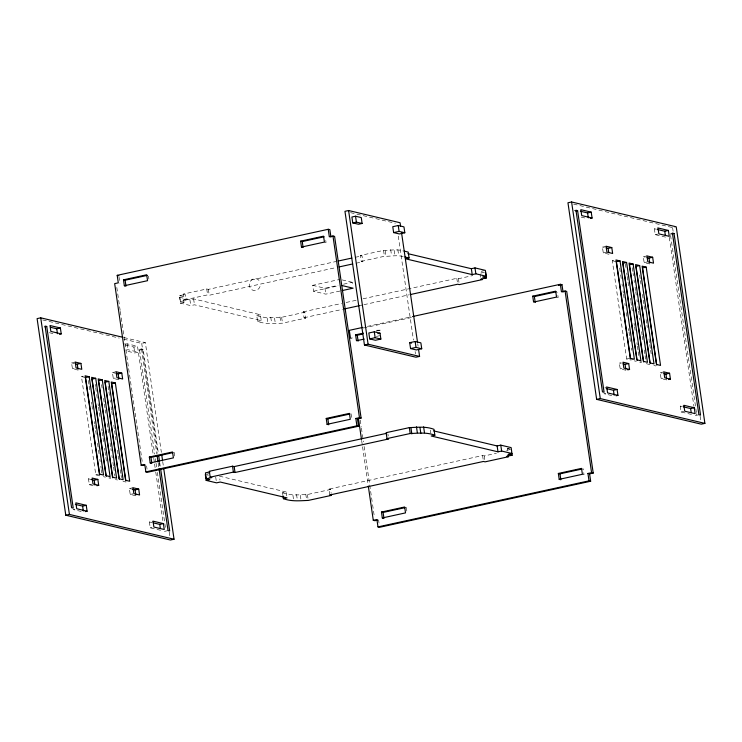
<?xml version="1.0" encoding="UTF-8"?>
<svg xmlns="http://www.w3.org/2000/svg" width="742" height="742" viewBox="0 0 742 742"><rect width="100%" height="100%" fill="white"/><g stroke="black" fill="none" stroke-linecap="round" stroke-linejoin="round"><path stroke-width="0.56" stroke-dasharray="3.71 2.78" d="M183.552 294.036L185.185 294.426L186.047 300.325L184.415 299.935L183.552 294.036L206.749 288.972L208.381 289.361L336.015 261.509M360.362 255.452L361.994 255.842L362.857 261.74L361.224 261.351L360.362 255.452L383.558 250.388C390.042 250.536 396.553 248.876 403.017 250.852M179.657 295.631L183.163 296.466L184.016 302.356L180.519 301.53L179.657 295.631L185.185 294.426M355.223 257.316L361.994 255.842M574.141 210.626L575.959 210.227M179.518 297.254L189.906 299.722L193.606 298.905L260.386 314.747L261.249 320.637L194.469 304.804L190.759 305.611L180.38 303.153L179.518 297.254L183.163 296.466M184.415 299.935L207.602 294.871L209.244 295.26L335.746 267.658M361.224 261.351L384.421 256.287C390.904 256.435 397.406 254.766 403.88 256.741M180.519 301.53L186.047 300.325M356.077 263.215L362.857 261.74M180.38 303.153L184.016 302.356M340.003 291.04L325.812 294.138L313.551 291.235L312.688 285.336L339.975 279.382M312.688 285.336L324.95 288.239L338.046 285.382M343.509 284.195L352.237 282.285L352.812 286.217M313.551 291.235L338.658 285.753M125.333 344.214L127.151 343.815L137.53 346.282L153.575 457.128M305.695 318.132L304.053 317.743L303.19 311.844L304.832 312.234L305.695 318.132L282.498 323.187C274.188 323.484 265.877 324.477 257.604 321.434L256.741 315.536L260.386 314.747M665.611 237.125L655.232 234.667L654.37 228.768L658.006 227.97M123.719 339.159L141.722 343.425L145.358 342.637L161.366 452.36M573.585 204.106L672.586 227.581L675.313 226.987M125.584 345.104L133.894 347.07L137.53 346.282M256.741 315.536C265.024 318.587 273.334 317.585 281.635 317.298L304.832 312.234M484.461 270.57L481.734 271.164L482.022 273.13M126.186 350.113L128.004 349.714L138.392 352.181L134.747 352.969L126.446 351.003M257.604 321.434L261.249 320.637M655.232 234.667L657.959 234.073M303.19 311.844L341.598 303.459M346.115 302.476L356.281 300.26M363.061 298.785L456.812 278.324L458.445 278.714L472.802 275.579M484.405 272.305L480.009 273.26L481.641 273.65M78.151 370.11L72.428 368.746L71.566 362.847L75.202 362.059M609.006 254.265L603.283 252.901L602.421 247.012L606.066 246.214M143.178 349.324L141.546 348.944L137.91 349.732L139.542 350.122L143.178 349.324L158.352 453.288M670.582 233.498L672.41 233.099M670.406 234.277L672.224 233.878M304.053 317.743L342.461 309.358M359.406 305.667L362.792 304.925M363.923 304.674L409.102 294.815M72.428 368.746L74.246 368.357M603.283 252.901L606.928 252.113M99.882 475.854L95.801 474.88L81.462 376.584L83.28 376.185M633.473 359.416L630.746 360.009L626.656 359.035L612.317 260.739L615.044 260.145M119.017 379.793L113.294 378.439L112.432 372.54L116.077 371.751M649.871 263.957L644.149 262.594L643.295 256.695L646.931 255.907M113.294 378.439L115.112 378.04M644.149 262.594L646.885 262M367.373 326.406L411.383 316.797M363.367 328.02L411.893 317.437M376.593 330.255L380.433 330.162L380.72 332.138M376.018 331.127L380.433 330.162M349.324 338.834L352.042 338.241L351.578 335.022M376.352 336.423L379.663 335.699M95.801 474.88L98.528 474.286M626.656 359.035L630.301 358.247M93.158 485.639L89.346 484.739L88.484 478.84L91.22 478.247M625.923 370.249L620.21 368.895L619.347 362.996L621.165 362.597M110.697 477.588L108.879 477.978L112.96 478.952M641.552 361.744L639.734 362.142L643.824 363.107M89.346 484.739L92.073 484.146M620.21 368.895L622.028 368.496M135.934 495.786L130.212 494.432L129.358 488.533L132.994 487.735M666.798 379.941L661.076 378.587L660.213 372.688L663.849 371.89M207.12 474.092L208.947 473.693M604.897 387.398L606.715 387.009M130.212 494.432L132.948 493.838M661.076 378.587L662.894 378.188M74.896 509.142L73.078 509.541L81.388 511.507M605.76 393.297L603.942 393.696L607.049 394.438M160.624 530.298L150.236 527.84L149.383 521.941L153.019 521.144M282.813 494.738L282.526 492.771L286.171 491.974L286.746 495.906M691.479 414.453L681.1 411.995L680.238 406.097L683.874 405.299M282.526 492.771C290.808 495.814 299.119 494.821 307.42 494.524L330.617 489.46L331.192 493.393M507.806 450.366L507.519 448.4L510.246 447.806M150.236 527.84L152.054 527.441M681.1 411.995L683.827 411.393M329.838 494.97L328.975 489.08L482.597 455.551L484.229 455.94L496.379 453.288M510.19 449.531L505.794 450.496L507.426 450.876M168.044 530.595L164.409 531.383L166.041 531.773M698.908 414.75L695.263 415.539L696.905 415.928L696.571 413.646M654.37 228.768L656.447 229.259M581.181 217.109L587.414 218.584M602.421 247.012L604.331 247.457M643.295 256.695L645.197 257.149M612.317 260.739L616.407 261.713M350.549 212.648L395.328 223.268M324.421 242.068L326.053 242.458L325.488 238.516M556.537 297.078L558.179 297.459L557.455 292.543M342.21 279.91L352.237 282.285M634.215 360.835L636.265 361.317M646.273 363.691L650.363 364.656M653.832 365.481L655.882 365.964M619.347 362.996L621.249 363.45M660.213 372.688L662.124 373.143M680.238 406.097L682.315 406.588M608.088 394.679L612.243 395.662M123.988 337.564L145.358 342.637M42.721 319.95L119.221 338.092M49.287 332.704L55.511 334.178M507.519 448.4L510.348 449.068M582.396 474.286L584.028 474.676L583.166 468.777M71.566 362.847L74.423 363.534M112.432 372.54L115.298 373.217M81.462 376.584L85.543 377.557M328.975 489.08L330.617 489.46M286.171 491.974L219.391 476.141L219.966 480.074M206.341 474.732L208.419 475.223M103.361 476.67L105.401 477.162M115.418 479.536L117.459 480.018M122.977 481.326L126.038 482.05M88.484 478.84L91.349 479.517M129.358 488.533L131.26 488.987M149.383 521.941L152.49 522.674M672.586 227.581L673.244 232.153M700.096 416.179L700.763 420.751M670.573 235.418L696.404 412.506M669.265 237.319L693.937 406.403M639.641 274.948L640.309 279.521M640.476 280.662L640.977 284.084M642.479 294.379L643.147 298.943M643.314 300.093L643.982 304.665M644.139 305.806L644.64 309.238M646.143 319.524L646.811 324.096M646.978 325.237L647.312 327.519M648.981 338.955L649.649 343.527M649.816 344.668L650.484 349.241M650.651 350.382L651.151 353.813M632.267 267.677L632.935 272.249M633.102 273.39L633.436 275.681M634.104 280.253L634.438 282.535M635.106 287.108L635.606 290.539M635.773 291.68L636.274 295.112M636.942 299.685L637.276 301.966M637.934 306.539L638.435 309.97M638.602 311.111L639.437 316.825M639.604 317.966L639.938 320.256M640.606 324.829L640.94 327.111M641.607 331.683L642.108 335.115M642.275 336.256L642.776 339.688M644.279 349.974L644.946 354.546M645.104 355.687L645.605 359.119M625.395 263.846L626.062 268.418M626.73 272.982L627.064 275.273M627.231 276.414L627.899 280.986M628.066 282.127L628.901 287.85M630.403 298.136L630.737 300.417M630.904 301.558L631.563 306.131M631.73 307.271L632.564 312.994M634.067 323.28L634.401 325.562M634.568 326.703L635.402 332.425M636.905 342.711L637.239 344.993M637.406 346.134L638.074 350.706M638.241 351.856L639.066 357.57M619.691 268.01L620.525 273.724M620.692 274.865L621.36 279.437M622.028 284.01L622.362 286.291M623.03 290.864L623.363 293.155M623.53 294.296L624.198 298.868M624.857 303.441L625.191 305.723M626.192 312.586L627.027 318.299M628.53 328.585L628.864 330.867M629.031 332.017L629.698 336.59M629.865 337.731L630.7 343.444M631.368 348.017L631.702 350.298M480.148 274.243L480.575 277.193M458.445 278.714L459.02 282.646M484.229 455.94L484.804 459.873M456.812 278.324L457.526 283.24M482.597 455.551L483.311 460.467M417.755 343.852L418.089 346.134M430.36 430.1L430.787 433.05M398.278 236.095L413.452 340.077M415.112 351.504L415.446 353.786M397.833 249.618L398.695 255.517M394.188 250.406L395.05 256.305M390.691 249.581L391.544 255.48M385.191 250.777L386.053 256.676M383.558 250.388L384.421 256.287M406.291 507.38L406.866 511.312M387.927 434.051L388.214 436.018M378.55 519.91L379.004 523.073M360.26 420.157L361.261 427.012M361.428 428.153L363.422 441.861M364.09 446.434L372.428 503.558M372.595 504.708L374.256 516.135M361.623 440.331L368.125 484.897M351.049 413.767L351.912 419.666M324.95 288.239L325.812 294.138M281.635 317.298L282.498 323.187M307.42 494.524L308.282 500.423M280.003 316.908L280.856 322.807M305.787 494.135L306.502 499.051M274.54 318.095L275.393 323.994M300.325 495.331L301.039 500.247M270.765 317.205L271.628 323.104M296.55 494.432L297.273 499.347M267.129 318.003L267.992 323.892M292.914 495.229L293.489 499.162M208.381 289.361L209.244 295.26M206.749 288.972L207.602 294.871M193.606 298.905L194.469 304.804M189.906 299.722L190.759 305.611M215.69 476.948L216.256 480.881M148.465 276.135L148.892 279.103M174.175 452.37L175.029 458.268M162.702 461.505L163.37 466.078M159.678 462.433L160.346 467.006M141.722 343.425L157.731 453.149M159.066 462.294L159.901 468.007M169.232 532.014L170.233 538.877M141.546 348.944L156.877 454.048M158.213 463.184L158.881 467.757M139.542 350.122L154.707 454.085M155.375 458.658L155.876 462.08M156.043 463.221L156.71 467.794M157.378 472.366L165.707 529.491M153.742 458.268L154.41 462.841M154.577 463.982L155.579 470.836M155.746 471.977L163.073 522.247M133.894 347.07L134.747 352.969M118.989 276.794L119.926 283.231M146.582 465.957L147.046 469.111M127.151 343.815L128.004 349.714M116.809 287.451L120.139 310.304M120.306 311.445L121.976 322.872M122.142 324.013L126.641 354.862M126.808 356.002L128.477 367.429M128.635 368.57L133.143 399.419M133.31 400.569L134.97 411.995M135.137 413.136L136.806 424.563M136.973 425.704L141.472 456.553M141.639 457.693L142.473 463.407M108.119 386.22L108.786 390.784M108.953 391.934L109.454 395.356M110.113 399.929L110.447 402.22M111.114 406.792L111.615 410.215M111.782 411.365L112.283 414.787M113.786 425.073L114.454 429.646M114.62 430.796L115.288 435.368M115.455 436.509L115.956 439.932M117.449 450.227L118.117 454.79M118.284 455.94L118.785 459.363M120.287 469.658L120.955 474.221M121.122 475.372L121.456 477.653M101.58 384.662L102.081 388.094M103.574 398.38L104.242 402.952M104.409 404.093L105.076 408.666M105.243 409.807L105.744 413.238M107.247 423.524L107.915 428.097M108.082 429.238L108.582 432.669M110.085 442.955L110.743 447.528M110.91 448.669L111.244 450.96M111.912 455.532L112.246 457.814M112.914 462.387L113.415 465.818M113.582 466.959L114.416 472.673M114.583 473.813L114.917 476.104M95.208 384.254L95.542 386.545M95.709 387.686L96.534 393.399M96.701 394.549L97.369 399.113M98.037 403.685L98.371 405.976M98.538 407.117L99.205 411.689M99.372 412.83L100.207 418.544M101.71 428.83L102.044 431.121M102.21 432.261L102.878 436.834M103.045 437.975L103.88 443.697M104.539 448.261L104.872 450.552M105.039 451.692L105.707 456.265M105.874 457.406L106.709 463.119M88.335 380.423L89.003 384.996M89.17 386.137L89.995 391.85M91.498 402.136L91.832 404.427M91.999 405.568L92.667 410.14M94.336 421.567L94.67 423.858M94.837 424.999L95.505 429.572M95.672 430.712L96.506 436.426M97.499 443.289L98.334 449.003M98.501 450.144L99.168 454.716M99.836 459.289L100.17 461.57M100.838 466.143L101.172 468.434M101.339 469.575L101.84 473.006M260.052 286.486A6.047 5.5 -76.7 0 1 252.039 289.853A6.047 5.5 -76.7 0 1 250.722 280.81A6.047 5.5 -76.7 0 1 259.19 280.587"/><path stroke-width="1.11" d="M400.587 226.162L400.086 222.739L348.592 210.524L344.956 211.322L364.452 345.002L415.947 357.217L419.592 356.42L418.59 349.565M355.539 216.21L351.903 217.007L352.765 222.906L358.488 224.26L362.124 223.463L361.261 217.573L355.539 216.21L356.401 222.108L362.124 223.463M352.765 222.906L356.401 222.108M144.616 465.299L141.175 465.308L114.667 283.63L118.293 282.841L117.199 275.338L328.233 229.287L329.865 229.668L330.96 237.18M123.487 279.827L146.684 274.763L147.547 280.689L124.35 285.744L123.487 279.827L125.12 280.216L147.213 275.393M300.612 241.169L323.558 236.169L324.421 242.068L301.475 247.077L300.612 241.169L302.244 241.558L324.106 236.791M357.458 418.85L358.534 426.223L356.902 425.834L355.826 418.46L357.458 418.85L361.104 418.061L334.596 236.383L332.963 235.993L329.327 236.791L328.233 229.287M398.231 225.503L392.768 226.7L393.631 232.598L399.354 233.953L404.817 232.756L403.954 226.867L398.231 225.503L399.094 231.402L404.817 232.756M393.631 232.598L399.094 231.402M122.866 337.295L40.736 317.826L37.1 318.615L65.778 515.208L170.4 540.018L174.045 539.221L163.704 468.36M571.6 201.982L567.955 202.779L596.642 399.363L701.264 424.174L704.9 423.385L676.222 226.792L571.6 201.982L600.278 398.575L704.9 423.385M338.278 261.017L351.829 258.058M44.91 326.851L46.737 326.461L73.235 508.112L71.594 507.723L45.095 326.072L46.737 326.461M575.773 211.016L577.591 210.617L604.09 392.268L602.458 391.878L575.959 210.227L577.591 210.617M339.14 266.916L352.691 263.957M50.502 327.296L56.735 328.78L60.371 327.983L61.234 333.881L59.406 334.28M580.327 211.21L587.59 212.935L591.226 212.138L592.088 218.037L590.27 218.436M404.056 251.093L408.211 252.076L409.074 257.975L405.438 258.772L472.209 274.605L475.854 273.807L486.233 276.274L485.37 270.376L474.991 267.908L471.346 268.706L407.915 253.662M342.183 290.567L353.099 288.184L341.951 285.54M657.486 229.51L664.749 231.226L668.384 230.437L669.247 236.336L658.868 233.869L658.006 227.97L668.384 230.437M672.224 233.878L674.042 233.489L700.541 415.14L698.908 414.75L672.41 233.099L674.042 233.489M75.378 363.756L77.289 364.211L80.924 363.413L81.787 369.312L76.064 367.958L75.202 362.059L80.924 363.413M606.242 247.911L608.143 248.366L611.788 247.568L612.642 253.467L606.928 252.113L606.066 246.214L611.788 247.568M486.233 276.274L482.597 277.063L486.362 277.962L485.5 272.064M344.715 308.867L359.406 305.667M410.233 294.574L457.675 284.223L459.307 284.613L482.504 279.548L480.862 279.159L486.362 277.962M89.188 376.76L85.098 375.795L99.437 474.092L103.528 475.056L89.188 376.76L85.543 377.557L99.716 474.704M620.043 260.915L615.962 259.95L630.301 358.247L634.382 359.211L620.043 260.915L616.407 261.713L630.579 358.868M95.727 378.309L91.637 377.344L105.976 475.641L110.066 476.605L95.727 378.309L92.082 379.106L106.254 476.262M626.582 262.464L622.501 261.499L636.84 359.796L640.921 360.76L626.582 262.464L622.946 263.262L637.118 360.417M116.244 373.449L118.154 373.903L121.79 373.105L122.653 379.004L116.93 377.65L116.077 371.751L121.79 373.105M647.107 257.604L649.018 258.058L652.654 257.261L653.517 263.16L647.794 261.805L646.931 255.907L652.654 257.261M102.266 379.858L98.176 378.893L112.515 477.189L116.605 478.154L102.266 379.858L98.621 380.655L112.793 477.811M633.121 264.022L629.04 263.048L643.379 361.345L647.46 362.309L633.121 264.022L629.485 264.811L643.657 361.966M108.805 381.416L104.715 380.442L119.054 478.738L123.144 479.712L108.805 381.416L105.16 382.204L119.332 479.36M639.66 265.571L635.579 264.597L649.918 362.894L653.999 363.868L639.66 265.571L636.024 266.359L650.196 363.515M362.857 327.389L349.315 330.348L350.409 337.851M412.515 316.556L560.349 284.288L561.982 284.678L563.076 292.19M558.596 285.42L561.982 284.678M115.344 382.965L111.254 381.991L125.593 480.287L129.683 481.261L115.344 382.965L111.699 383.753L125.871 480.909M646.199 267.12L642.118 266.146L656.457 364.443L660.538 365.416L646.199 267.12L642.563 267.908L656.735 365.064M364.201 339.066L356.466 340.754L355.603 334.837L363.339 333.149M532.728 296.179L555.684 291.17L556.537 297.078L533.591 302.077L532.728 296.179L534.37 296.568L556.222 291.801M355.603 334.837L357.245 335.217L362.764 334.021M374.283 331.804L368.83 332.991L369.683 338.89L375.406 340.253L380.869 339.057L380.006 333.158L374.283 331.804L375.146 337.703L380.869 339.057M589.584 473.86L590.66 481.233L589.018 480.844L587.942 473.47L589.584 473.86L593.22 473.062L566.712 291.393L565.079 291.003L561.444 291.801L560.349 284.288M377.817 333.64L380.006 333.158M369.683 338.89L375.146 337.703M364.452 345.002L368.097 344.214L419.592 356.42M409.695 342.683L415.149 341.496L420.872 342.85L421.734 348.749L416.271 349.936L410.558 348.582L409.695 342.683L411.597 343.138M410.558 348.582L416.012 347.395L421.734 348.749M149.337 457.044L172.534 451.98L173.396 457.879L150.199 462.943L149.337 457.044L150.978 457.434L173.062 452.611M326.22 418.442L349.417 413.377L350.28 419.276L327.083 424.341L326.22 418.442L327.853 418.831L349.946 414.008M141.175 465.308L144.792 464.511L145.868 471.884L147.5 472.274L358.534 426.223M355.826 418.46L359.471 417.672L361.104 418.061M91.349 479.517L94.206 480.195L97.851 479.406L98.705 485.305L96.887 485.695M623.159 363.905L625.07 364.35L628.706 363.561L629.568 369.46L627.751 369.859M145.868 471.884L356.902 425.834M386.647 433.319L234.166 466.597L232.534 466.208L209.337 471.272L210.199 477.162L211.832 477.551L206.304 478.757L205.441 472.867L209.865 471.893M433.699 430.898L497.131 445.942L500.776 445.144L511.155 447.602L512.147 455.189L508.381 454.299L512.017 453.501L501.638 451.043L497.993 451.832L431.223 435.999L434.858 435.211L433.996 429.312C425.806 426.196 417.57 427.336 409.343 427.624L386.146 432.688L387.009 438.587L388.641 438.967L235.029 472.496L233.387 472.107L210.199 477.162M132.215 489.21L135.072 489.887L138.717 489.099L139.579 494.988L133.857 493.634L132.994 487.735L138.717 489.099M664.025 373.597L665.936 374.042L669.572 373.254L670.434 379.153L668.616 379.542M387.009 438.587L410.205 433.523C418.432 433.235 426.659 432.094 434.858 435.211M75.332 504.384L82.603 506.1L86.239 505.311L87.102 511.21L85.284 511.609M606.195 388.539L613.458 390.264L617.094 389.467L617.956 395.365L616.138 395.764M205.302 474.49L206.165 480.389L209.8 479.592L206.304 478.757M65.778 515.208L69.414 514.419L174.045 539.221M596.642 399.363L600.278 398.575M153.529 522.924L159.762 524.399L163.398 523.602L164.26 529.5L153.882 527.043L153.019 521.144L163.398 523.602M683.354 406.829L690.616 408.554L694.262 407.766L695.115 413.656L684.736 411.198L683.874 405.299L694.262 407.766M282.962 495.721L283.388 498.67L287.033 497.873L220.253 482.04L216.543 482.847L206.165 480.389M512.147 455.189L506.647 456.395L508.289 456.775L508.001 454.809M508.289 456.775L485.092 461.839L483.459 461.45L329.838 494.97L331.479 495.359L308.282 500.423C299.972 500.72 291.662 501.713 283.388 498.67M381.462 512.054L404.659 506.99L405.512 512.889L382.315 517.953L381.462 512.054L383.095 512.434L405.188 507.621M558.336 473.452L581.533 468.387L582.396 474.286L559.199 479.351L558.336 473.452L559.969 473.841L582.062 469.018M368.292 486.038L373.291 520.318L376.917 519.521L377.984 526.894L379.626 527.284L590.66 481.233M587.942 473.47L591.587 472.682L593.22 473.062M377.641 520.105L374.923 520.698L373.291 520.318M377.984 526.894L589.018 480.844M591.226 212.138L580.847 209.68L581.709 215.579L592.088 218.037M404.919 256.992L409.074 257.975M301.475 247.077L303.107 247.457L302.244 241.558M628.706 363.561L622.983 362.207L623.846 368.097L629.568 369.46M669.572 373.254L663.849 371.89L664.711 377.789L670.434 379.153M617.094 389.467L606.715 387.009L607.577 392.898L617.956 395.365M117.199 275.338L118.831 275.727M124.35 285.744L125.982 286.134L125.12 280.216M60.371 327.983L49.992 325.525L50.846 331.424L61.234 333.881M327.083 424.341L328.715 424.73L327.853 418.831M559.199 479.351L560.831 479.74L559.969 473.841M150.199 462.943L151.832 463.333M382.315 517.953L383.957 518.333L383.095 512.434M97.851 479.406L92.129 478.043L92.982 483.942L98.705 485.305M86.239 505.311L75.86 502.844L76.723 508.743L87.102 511.21M664.749 231.226L665.324 235.158M690.616 408.554L691.192 412.487M649.018 258.058L649.732 262.974M665.936 374.042L666.65 378.958M608.143 248.366L608.718 252.299M625.07 364.35L625.784 369.266M587.59 212.935L588.304 217.851M613.458 390.264L614.172 395.171M565.079 291.003L591.587 472.682M534.37 296.568L535.232 302.467M474.991 267.908L475.854 273.807M500.776 445.144L501.638 451.043M471.346 268.706L472.209 274.605M497.131 445.942L497.993 451.832M401.589 233.016L417.588 342.711M415.149 341.496L416.012 347.395M423.617 426.845L424.48 432.744M419.981 427.642L420.835 433.541M416.475 426.808L417.329 432.707M410.975 428.013L411.838 433.912M409.343 427.624L410.205 433.523M348.592 210.524L368.097 344.214M357.245 335.217L358.108 341.144M332.963 235.993L359.471 417.672M358.46 418.627L361.456 439.19M234.166 466.597L235.029 472.496M232.534 466.208L233.387 472.107M161.7 454.642L162.535 460.355M158.686 455.579L159.511 461.292M160.68 469.287L169.686 530.975L168.044 530.595L159.048 468.898M157.211 456.33L158.046 462.043M150.978 457.434L151.693 462.349M159.762 524.399L160.337 528.332M118.154 373.903L118.868 378.81M135.072 489.887L135.795 494.803M77.289 364.211L78.003 369.126M94.206 480.195L94.93 485.11M56.735 328.78L57.449 333.696M82.603 506.1L83.317 511.015M40.736 317.826L69.414 514.419"/></g></svg>
